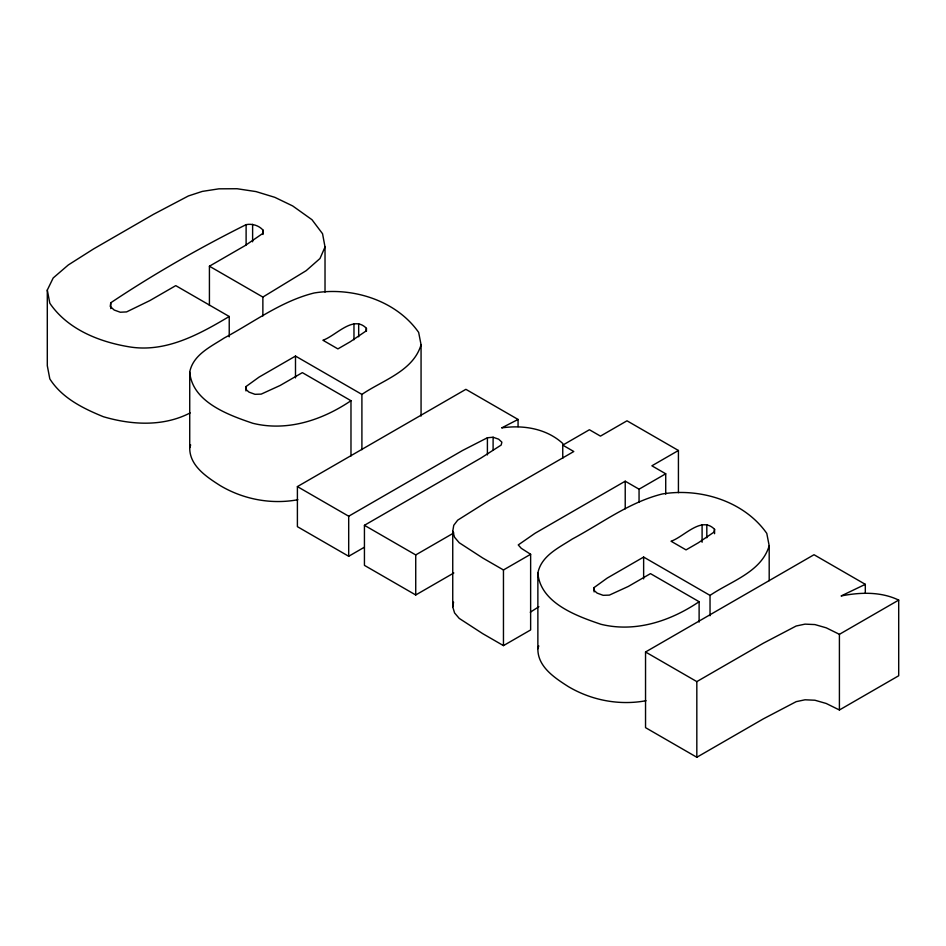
<?xml version="1.0" encoding="UTF-8"?>
<svg xmlns="http://www.w3.org/2000/svg" width="946" height="946" viewBox="0 0 946 946"><rect width="100%" height="100%" fill="white"/><g stroke="black" fill="none" stroke-linecap="round" stroke-linejoin="round"><path stroke-width="1.42" d="M297.872 499.725C271.277 504.667 243.441 499.393 220.205 485.605C206.677 476.95 189.448 465.787 189.732 447.706L189.732 372.05C193.09 354.75 210.804 346.721 224.143 338.041C253.646 322.267 281.151 301.195 314.096 293C352.113 286.685 396.019 300.119 418.652 332.401L421.065 344.782C413.154 371.246 382.669 380.186 361.904 394.411L295.495 356.074L259.062 377.111L245.984 386.571L245.913 389.385L249.035 392.141L254.994 394.316L261.214 394.115L280.134 385.471L302.353 372.641L350.978 400.714L350.978 456.007M646 700.726C619.405 705.657 591.569 700.383 568.345 686.607C554.805 677.951 537.576 666.776 537.872 648.708L537.872 573.051C541.23 555.74 558.944 547.71 572.283 539.031C601.786 523.256 629.279 502.184 662.235 493.989C700.241 487.675 744.147 501.108 766.78 533.39L769.193 545.783C761.282 572.235 730.797 581.187 710.032 595.401L643.635 557.064L607.19 578.101L594.112 587.561L594.053 590.387L597.163 593.13L603.134 595.318L609.354 595.117L628.274 586.461L650.481 573.631L699.118 601.703L699.118 622.078M229.228 336.859L229.228 316.496L175.767 285.633L149.929 300.544L126.587 311.908L120.272 312.227L114.194 310.04L110.221 306.433L110.765 302.779C154.021 273.891 199.571 247.899 246.114 224.64C252.263 223.493 258.802 225.42 263.023 230.103L262.882 233.366L245.144 245.582L209.421 266.204L209.421 305.487M665.724 494.167L665.724 473.792L639.058 489.188L625.223 481.195L535.081 533.248L518.254 544.931L521.258 548.313L530.635 554.285L530.635 629.941L503.461 645.621L482.767 633.678L459.212 618.388L454.577 612.937L452.744 606.883L452.744 531.226L453.761 525.29L457.698 520.158L488.231 500.919L573.796 451.514L562.752 445.14L562.752 458.231M452.744 606.883L453.56 602.141M366.433 328.345L365.712 331.23L350.221 341.778L337.899 348.897L322.917 340.241C335.984 335.795 353.331 314.58 366.433 328.345L366.433 331.254M714.573 529.346L713.84 532.22L698.349 542.779L686.039 549.886L671.057 541.23C684.124 536.784 701.459 515.582 714.573 529.346L714.573 533.71M189.732 447.706L190.654 444.927M537.872 648.708L538.782 645.917M190.146 412.917C163.28 426.859 131.636 425.038 103.362 416.713C83.012 408.376 61.975 398.053 49.819 378.885L47.3 365.712L47.3 290.055L53.189 277.97L68.313 264.951L93.5 248.975L153.548 214.304L188.408 195.952L202.338 191.399L218.881 188.833L237.079 188.739L256.011 191.589L274.837 197.336L292.704 205.956L311.979 219.709L322.551 233.733L325.022 247.001L319.985 258.518L306.185 270.662L262.87 297.068L209.421 266.204M530.268 612.239L538.889 606.705M229.228 316.496C198.695 334.648 164.971 353.272 128.112 346.65C98.396 341.577 67.308 328.983 49.819 303.228L47.3 290.055M350.978 400.714C322.35 420.095 287.359 431.754 252.842 423.288C228.424 415.022 192.239 402.015 189.732 372.05M364.056 547.403L348.696 556.272L297.399 526.662L297.399 486.599L465.881 389.326L518.065 419.456L518.065 426.611M297.399 486.599L348.696 516.22L462.582 450.462L487.403 437.75L493.103 437.241L498.637 439.18L501.877 442.149L501.179 445.046L481.112 457.947L364.435 525.302L364.435 565.365L415.732 594.975L453.82 572.98M562.752 445.14L589.417 429.744L600.462 436.118L626.997 420.804L678.424 450.485L678.424 492.677M364.435 525.302L415.732 554.924L453.82 532.929M678.424 450.485L651.889 465.81L665.724 473.792M452.744 531.226L454.577 537.281L459.212 542.732L482.767 558.022L503.461 569.965L530.635 554.285M699.118 601.703C670.478 621.096 635.499 632.744 600.97 624.289C576.563 616.023 540.379 603.004 537.872 573.051M865.306 584.332L841.124 595.956C860.198 592.196 880.773 591.475 898.7 600.095L898.7 675.751L839.409 709.985L826.236 703.481L814.908 700.229L805.022 699.792L796.177 701.66L763.363 718.854L696.824 757.261L645.539 727.651L645.539 651.995L814.021 554.723L865.306 584.332L865.306 593.071M645.539 651.995L696.824 681.605L763.363 643.197L796.177 626.004L805.022 624.135L814.908 624.573L826.236 627.825L839.409 634.328L898.7 600.095M518.065 419.456L501.652 427.911C523.067 424.754 546.575 428.479 562.917 443.627M839.409 634.328L839.409 709.985M769.193 545.783L769.193 580.702M710.032 595.401L710.032 615.775M706.816 524.699L706.816 537.789M702.098 524.782L702.098 542.235M696.824 681.605L696.824 757.261M643.635 557.064L643.635 578.893M639.058 489.188L639.058 502.291M625.223 481.195L625.223 508.842M594.112 587.561L594.112 591.924M503.461 569.965L503.461 645.621M493.103 437.241L493.103 450.119M487.403 437.75L487.403 454.908M421.065 344.782L421.065 416.074M415.732 554.924L415.732 594.975M361.904 394.411L361.904 449.705M358.676 323.698L358.676 336.8M353.97 323.78L353.97 339.791M348.696 516.22L348.696 556.272M325.022 247.001L325.022 292.101M295.495 356.074L295.495 377.903M263.023 230.103L263.023 234.466M262.87 297.068L262.87 315.976M252.617 224.332L252.617 241.798M246.114 224.64L246.114 245.014M245.984 386.571L245.984 390.935M110.765 302.779L110.765 308.609"/></g></svg>
